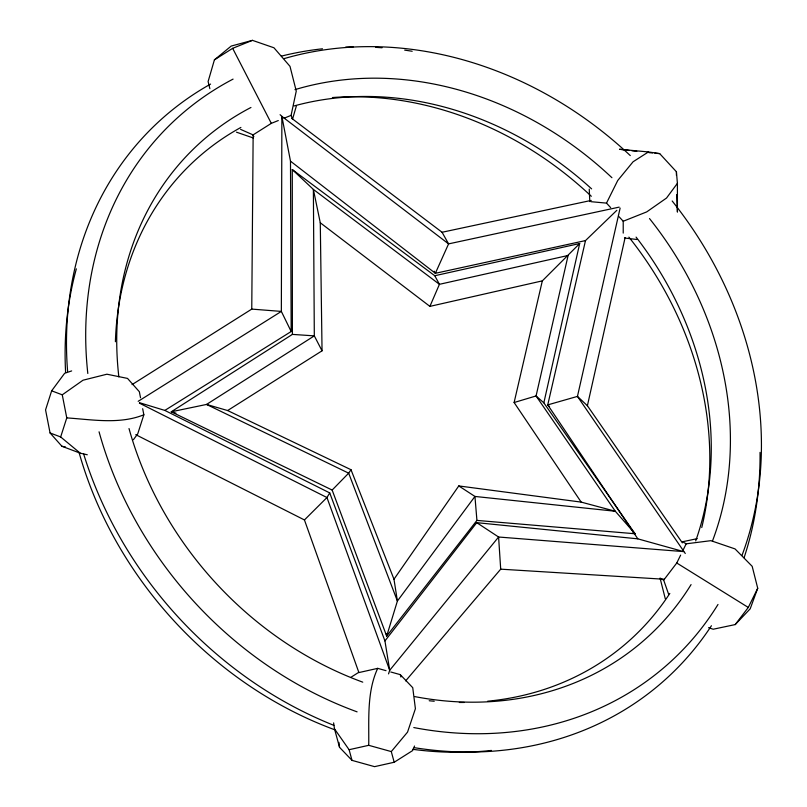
<?xml version="1.0" encoding="UTF-8"?>
<svg xmlns="http://www.w3.org/2000/svg" width="807" height="807" viewBox="0 0 807 807"><rect width="100%" height="100%" fill="white"/><g stroke="black" fill="none" stroke-linecap="round" stroke-linejoin="round"><path stroke-width="1.21" d="M132.035 384.626L251.764 309.101L253.146 134.587M296.462 105.656L292.608 118.922L291.085 115.381L296.26 91.09L289.995 66.345L273.946 47.774L252.43 40.35L231.195 46.07L214.41 59.859L208.105 81.557L209.87 88.689M476.927 520.414L635.059 533.76L543.837 402.844L579.688 243.522L434.771 275.732L292.275 169.551L292.396 334.391L171.266 411.792L332.151 490.061L386.684 636.098L476.927 520.414L474.94 496.446L458.78 485.935L393.977 579.224L397.397 601.033L386.684 636.098L386.291 633.697M682.339 542.849L587.395 405.709L625.122 237.581M620.129 208.085L577.449 396.398L685.284 553.501M616.83 210.324L585.489 240.587L547.751 404.892L637.823 538.844L683.67 551.605L498.595 537.018L476.745 522.664L384.939 640.94L389.7 670.284L388.55 673.895M632.638 533.114L635.059 533.76L615.317 511.255L581.171 502.105L514.12 402.522L542.324 280.876L579.688 243.522M71.662 370.917L64.651 373.278L51.658 390.82L45.555 409.885L50.064 432.956L61.887 446.251L80.246 453.181L87.287 454.765M80.246 453.181L60.666 436.96L66.769 417.895L62.26 394.825L51.658 390.82M142.668 408.705L143.848 414.778L137.745 433.843L133.417 439.694M697.248 538.652L682.561 541.749L686.192 543.817L710.876 540.67L735.036 548.911L752.185 566.332L757.723 588.263L750.187 608.831L735.217 624.578L713.196 629.228L708.556 627.695M414.536 746.021L412.609 750.591L394.199 762.252L374.569 766.65L352.013 760.376L339.545 747.332L334.481 728.852L333.624 722.88M292.275 169.551L313.378 189.433L320.278 222.772L429.899 306.378L439.432 284.316L434.771 275.732M386.018 670.667L377.706 668.357C366.66 692.083 369.092 719.743 368.728 745.315L391.284 751.589L394.199 762.252M668.61 594.194L663.687 580.132L676.76 563.004L680.644 555.105M682.863 550.586L686.192 543.817M735.217 624.578L748.291 607.449L757.723 588.263M590.976 201.689L606.501 203.112L617.728 180.506L633.081 161.773L648.445 151.938L659.692 153.623L676.417 171.76L677.406 183.34L677.426 212.09L676.68 194.598M139.53 402.723L164.84 410.42L329.73 492.916L326.956 497.536L304.441 519.95L358.792 672.281M175.956 413.154L171.266 411.792L206.542 404.438L227.624 410.541L351.005 469.724L348.674 473.164L332.151 490.061M677.406 183.34L666.532 198.038L646.7 211.908L623.216 221.249L623.226 233.102M391.284 751.589L407.545 732.11L415.403 708.717L412.74 687.675L400.262 674.632L390.77 671.989M405.669 680.876L500.703 569.167L498.595 537.018L389.7 670.284L326.956 497.536L139.359 403.117M62.26 394.825L83.02 380.208L106.907 374.206L127.526 378.412L139.349 391.718L140.529 397.78M350.924 677.295L358.076 672.756L377.706 668.357M214.41 59.859L232.658 48.329L252.43 40.35M240.617 129.382L253.075 134.89L271.313 123.36L278.284 120.546M227.624 410.541L322.043 350.813L320.278 222.772M138.179 401.321L281.35 311.411L281.875 116.369L280.1 114.685M164.84 410.42L291.176 331.526L290.49 161.168L281.875 116.369L448.581 243.885L619.181 207.127M143.848 414.778C119.658 424.593 92.139 419.59 66.769 417.895M284.104 118.195L291.085 115.381M514.12 402.522L536.07 395.955L543.837 402.844M429.899 306.378L542.324 280.876M334.481 728.852L349.098 749.713L368.728 745.315M585.489 240.587L435.356 273.311L290.49 161.168M291.62 118.266L442.065 232.265L591.208 200.418M500.703 569.167L664.201 579.244M292.396 334.391L314.316 335.873L322.043 350.813M251.764 309.101L281.35 311.411L291.176 331.526M648.445 151.938L619.494 149.275L629.379 150.465M648.949 152.644L652.53 152.967M654.911 153.189L659.692 153.623M476.745 522.664L637.823 538.844M631.851 150.758L636.794 151.353M624.467 237.994L636.824 239.477M458.78 485.935L581.171 502.105M61.887 446.251L65.518 446.997M236.481 132.177L253.469 138.037M50.064 432.956L60.666 436.96M135.758 434.67L304.441 519.95M663.687 580.132L660.055 578.064L665.291 598.774M676.76 563.004L748.291 607.449M587.395 405.709L577.449 396.398L547.751 404.892L549.557 406.587M606.501 203.112L610.677 207.641M619.04 216.71L623.216 221.249M442.065 232.265L448.581 243.885L435.356 273.311L434.166 271.202M232.658 48.329L271.313 123.36M253.075 134.89L253.832 136.655M351.005 469.724L393.977 579.224M329.73 492.916L384.939 640.94M400.262 674.632L400.918 677.002M349.098 749.713L352.013 760.376M338.92 742.379L339.545 747.332M589.251 189.09L589.786 201.579M676.417 171.76L676.417 175.321M711.431 625.738A376.788 320.339 48 0 1 414.344 747.686M333.876 725.352A376.788 320.339 48 0 1 83.615 453.867M67.606 371.281A376.788 320.339 48 0 1 210.587 84.079M281.401 56.117A376.788 320.339 48 0 1 322.477 48.793M345.699 47.099A376.788 320.339 48 0 1 353.163 46.917M375.749 47.361A376.788 320.339 48 0 1 382.044 47.764M404.69 50.135A376.788 320.339 48 0 1 412.185 51.255M760.043 452.384A376.788 320.339 48 0 1 744.094 557.698M491.433 750.429A367.104 312.107 48 0 1 412.791 749.32M334.128 729.548A367.104 312.107 48 0 1 79.126 452.747M65.589 372.067A367.104 312.107 48 0 1 76.342 268.852M717.998 604.463A367.104 312.107 48 0 1 413.799 727.561M357.098 711.855A367.104 312.107 48 0 1 99.059 431.816M87.812 373.48A367.104 312.107 48 0 1 233.082 79.106M284.165 58.598A367.104 312.107 48 0 1 630.277 155.58M672.17 200.983A367.104 312.107 48 0 1 742.047 555.266M691.074 584.601A333.402 283.459 48 0 1 414.859 696.623M362.757 682.157A333.402 283.459 48 0 1 129.009 428.547M118.851 376.879A333.402 283.459 48 0 1 250.957 107.472M294.959 89.638A333.402 283.459 48 0 1 611.928 177.711M649.494 218.546A333.402 283.459 48 0 1 712.42 541.144M669.81 593.427A323.789 275.288 48 0 1 487.68 701.202M464.338 702.453A323.789 275.288 48 0 1 459.344 702.473M434.227 701.243A323.789 275.288 48 0 1 429.203 700.738M115.401 341.744A323.789 275.288 48 0 1 240.9 127.435M294.091 105.939A323.789 275.288 48 0 1 591.612 188.868M636.077 237.097A323.789 275.288 48 0 1 695.684 540.922M332.444 97.546A333.402 283.459 48 0 1 591.329 196.283M628.895 237.117A333.402 283.459 48 0 1 701.757 527.536M568.108 255.466L536.07 395.955L615.317 511.255L474.94 496.446L397.397 601.033L348.674 473.164L206.542 404.438L314.316 335.873L313.378 189.433L439.432 284.316L568.108 255.466"/></g></svg>
